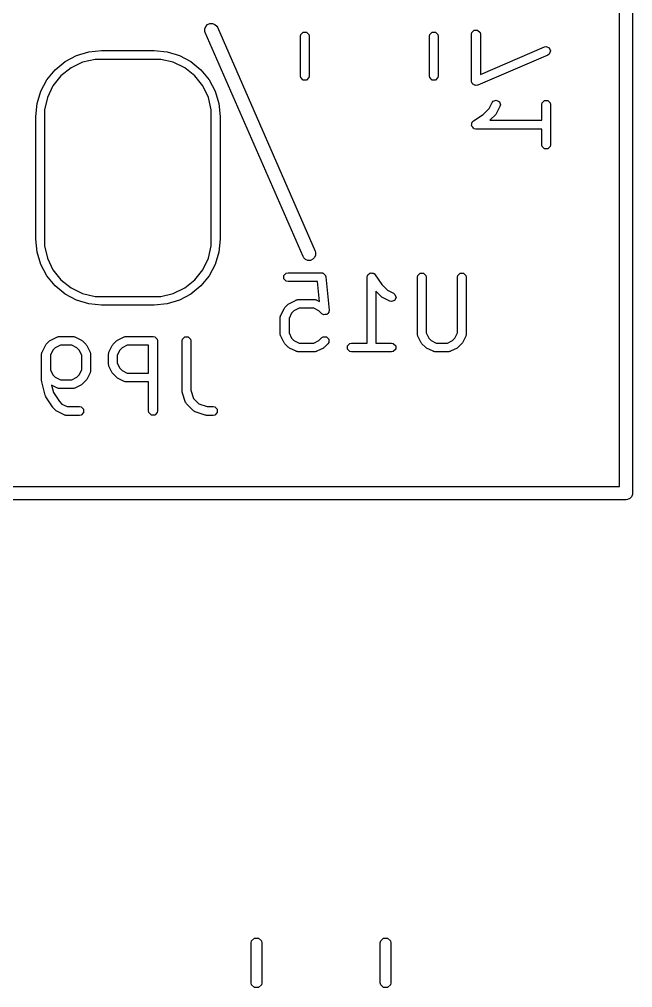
# Model space of a CAD drawing. Header units: inches. Extents: x 0.38 to 5.39, y 0.12 to 3.22.
# Drawn here: x 2.5098 to 2.7849, y 2.3147 to 2.7489 of the extents above; entities that cross this region are included whole.
import ezdxf

# ---------------------------------------------------------------- set-up
doc = ezdxf.new("R2010")
doc.units = ezdxf.units.IN
doc.header["$MEASUREMENT"] = 0
doc.layers.add('BLACK', color=250, linetype='CONTINUOUS')

msp = doc.modelspace()

# ---------------------------------------------------------------- linework, layer by layer
at = {"layer": 'BLACK', "linetype": 'CONTINUOUS'}
for p, q in [((2.78488, 3.03154), (2.78488, 2.53646)), ((2.77898, 2.53941), (2.77898, 3.02858)), ((2.593, 2.74465), (2.59342, 2.74573)), ((2.59302, 2.7435), (2.593, 2.74465)), ((2.59342, 2.74573), (2.59422, 2.74656)), ((2.59422, 2.74656), (2.59527, 2.74702)), ((2.59527, 2.74702), (2.59643, 2.74704)), ((2.59643, 2.74704), (2.5975, 2.74662)), ((2.5975, 2.74662), (2.59833, 2.74582)), ((2.59833, 2.74582), (2.59861, 2.74532)), ((2.59861, 2.74532), (2.64247, 2.64488)), ((2.71278, 2.74292), (2.71385, 2.74399)), ((2.71385, 2.74399), (2.71536, 2.74399)), ((2.71536, 2.74399), (2.71642, 2.74292)), ((2.5932, 2.74295), (2.59302, 2.7435)), ((2.63706, 2.64252), (2.5932, 2.74295)), ((2.63587, 2.74136), (2.63602, 2.74211)), ((2.63587, 2.72348), (2.63587, 2.74136)), ((2.63602, 2.74211), (2.63708, 2.74318)), ((2.63708, 2.74318), (2.63859, 2.74318)), ((2.63859, 2.74318), (2.63965, 2.74211)), ((2.63965, 2.74211), (2.6398, 2.74136)), ((2.6398, 2.74136), (2.6398, 2.72348)), ((2.69374, 2.74136), (2.69389, 2.74211)), ((2.69374, 2.72348), (2.69374, 2.74136)), ((2.69389, 2.74211), (2.69496, 2.74318)), ((2.69496, 2.74318), (2.69646, 2.74318)), ((2.69646, 2.74318), (2.69753, 2.74211)), ((2.69753, 2.74211), (2.69768, 2.74136)), ((2.69768, 2.74136), (2.69768, 2.72348)), ((2.71263, 2.74217), (2.71278, 2.74292)), ((2.71263, 2.72117), (2.71263, 2.74217)), ((2.71642, 2.74292), (2.71657, 2.74217)), ((2.71657, 2.74217), (2.71657, 2.72416)), ((2.71657, 2.72416), (2.74532, 2.73648)), ((2.74532, 2.73648), (2.74607, 2.73664)), ((2.74607, 2.73664), (2.74747, 2.73608)), ((2.74747, 2.73608), (2.74807, 2.7347)), ((2.53029, 2.72991), (2.53539, 2.73263)), ((2.53539, 2.73263), (2.54093, 2.73431)), ((2.54381, 2.73094), (2.53819, 2.72966)), ((2.54093, 2.73431), (2.54669, 2.73488)), ((2.54669, 2.73094), (2.54381, 2.73094)), ((2.54669, 2.73488), (2.57031, 2.73488)), ((2.57031, 2.73094), (2.54669, 2.73094)), ((2.57031, 2.73488), (2.57608, 2.73431)), ((2.5732, 2.73094), (2.57031, 2.73094)), ((2.57882, 2.72966), (2.5732, 2.73094)), ((2.57608, 2.73431), (2.58161, 2.73263)), ((2.58161, 2.73263), (2.58672, 2.72991)), ((2.74687, 2.73286), (2.71538, 2.71936)), ((2.74751, 2.7333), (2.74687, 2.73286)), ((2.74807, 2.7347), (2.74751, 2.7333)), ((2.52581, 2.72623), (2.53029, 2.72991)), ((2.53299, 2.72716), (2.52848, 2.72356)), ((2.53819, 2.72966), (2.53299, 2.72716)), ((2.58402, 2.72716), (2.57882, 2.72966)), ((2.58852, 2.72356), (2.58402, 2.72716)), ((2.58672, 2.72991), (2.59119, 2.72623)), ((2.52214, 2.72176), (2.52581, 2.72623)), ((2.52848, 2.72356), (2.52489, 2.71906)), ((2.59212, 2.71906), (2.58852, 2.72356)), ((2.59119, 2.72623), (2.59487, 2.72176)), ((2.63602, 2.72273), (2.63587, 2.72348)), ((2.63708, 2.72166), (2.63602, 2.72273)), ((2.63965, 2.72273), (2.63859, 2.72166)), ((2.6398, 2.72348), (2.63965, 2.72273)), ((2.69389, 2.72273), (2.69374, 2.72348)), ((2.69496, 2.72166), (2.69389, 2.72273)), ((2.69753, 2.72273), (2.69646, 2.72166)), ((2.69768, 2.72348), (2.69753, 2.72273)), ((2.51941, 2.71665), (2.52214, 2.72176)), ((2.52489, 2.71906), (2.52239, 2.71386)), ((2.59462, 2.71386), (2.59212, 2.71906)), ((2.59487, 2.72176), (2.59759, 2.71665)), ((2.63859, 2.72166), (2.63708, 2.72166)), ((2.69646, 2.72166), (2.69496, 2.72166)), ((2.71264, 2.72116), (2.71263, 2.72117)), ((2.71263, 2.72115), (2.71264, 2.72116)), ((2.71264, 2.72113), (2.71263, 2.72115)), ((2.71278, 2.72042), (2.71264, 2.72113)), ((2.71307, 2.72013), (2.71278, 2.72042)), ((2.71323, 2.71976), (2.71307, 2.72013)), ((2.71358, 2.71962), (2.71323, 2.71976)), ((2.71385, 2.71935), (2.71358, 2.71962)), ((2.71425, 2.71935), (2.71385, 2.71935)), ((2.71463, 2.7192), (2.71425, 2.71935)), ((2.71533, 2.71935), (2.71463, 2.7192)), ((2.71536, 2.71935), (2.71533, 2.71935)), ((2.71538, 2.71936), (2.71536, 2.71936)), ((2.71536, 2.71936), (2.71536, 2.71935)), ((2.51773, 2.71111), (2.51941, 2.71665)), ((2.52239, 2.71386), (2.5211, 2.70824)), ((2.59591, 2.70824), (2.59462, 2.71386)), ((2.59759, 2.71665), (2.59928, 2.71111)), ((2.51717, 2.70535), (2.51773, 2.71111)), ((2.59928, 2.71111), (2.59984, 2.70535)), ((2.72048, 2.70884), (2.72184, 2.71155)), ((2.72184, 2.71155), (2.72231, 2.71216)), ((2.72231, 2.71216), (2.72374, 2.71264)), ((2.72374, 2.71264), (2.72509, 2.71196)), ((2.72536, 2.70979), (2.72386, 2.70679)), ((2.72509, 2.71196), (2.72556, 2.71053)), ((2.72556, 2.71053), (2.72536, 2.70979)), ((2.74413, 2.71067), (2.74428, 2.71143)), ((2.74413, 2.70364), (2.74413, 2.71067)), ((2.74428, 2.71143), (2.74534, 2.71249)), ((2.74534, 2.71249), (2.74685, 2.71249)), ((2.74685, 2.71249), (2.74792, 2.71143)), ((2.74792, 2.71143), (2.74807, 2.71067)), ((2.74807, 2.71067), (2.74807, 2.69268)), ((2.51717, 2.65024), (2.51717, 2.70535)), ((2.5211, 2.70824), (2.5211, 2.70535)), ((2.5211, 2.70535), (2.5211, 2.65024)), ((2.59591, 2.70535), (2.59591, 2.70824)), ((2.59591, 2.65024), (2.59591, 2.70535)), ((2.59984, 2.70535), (2.59984, 2.65024)), ((2.71351, 2.70331), (2.71785, 2.7062)), ((2.71785, 2.7062), (2.72048, 2.70884)), ((2.72349, 2.70628), (2.72085, 2.70364)), ((2.72367, 2.70654), (2.72349, 2.70628)), ((2.72386, 2.70679), (2.72367, 2.70654)), ((2.71267, 2.70129), (2.71278, 2.70186)), ((2.71278, 2.70112), (2.71267, 2.70129)), ((2.71278, 2.70243), (2.71293, 2.70257)), ((2.71278, 2.70186), (2.71278, 2.70243)), ((2.71278, 2.70092), (2.71278, 2.70112)), ((2.71319, 2.70052), (2.71278, 2.70092)), ((2.71293, 2.70257), (2.71297, 2.70277)), ((2.71297, 2.70277), (2.71351, 2.70331)), ((2.71351, 2.70004), (2.71319, 2.70052)), ((2.72085, 2.70364), (2.74413, 2.70364)), ((2.71371, 2.7), (2.71351, 2.70004)), ((2.71385, 2.69986), (2.71371, 2.7)), ((2.7146, 2.69971), (2.71385, 2.69986)), ((2.74413, 2.69971), (2.7146, 2.69971)), ((2.74413, 2.69268), (2.74413, 2.69971)), ((2.74428, 2.69192), (2.74413, 2.69268)), ((2.74534, 2.69086), (2.74428, 2.69192)), ((2.74792, 2.69192), (2.74685, 2.69086)), ((2.74807, 2.69268), (2.74792, 2.69192)), ((2.74685, 2.69086), (2.74534, 2.69086)), ((2.51773, 2.64448), (2.51717, 2.65024)), ((2.5211, 2.65024), (2.5211, 2.64735)), ((2.59591, 2.64735), (2.59591, 2.65024)), ((2.59984, 2.65024), (2.59928, 2.64448)), ((2.51941, 2.63894), (2.51773, 2.64448)), ((2.5211, 2.64735), (2.52239, 2.64173)), ((2.59462, 2.64173), (2.59591, 2.64735)), ((2.59928, 2.64448), (2.59759, 2.63894)), ((2.64247, 2.64488), (2.64265, 2.64433)), ((2.64265, 2.64433), (2.64267, 2.64318)), ((2.52239, 2.64173), (2.52489, 2.63654)), ((2.59212, 2.63654), (2.59462, 2.64173)), ((2.63734, 2.64201), (2.63706, 2.64252)), ((2.63817, 2.64121), (2.63734, 2.64201)), ((2.63924, 2.64079), (2.63817, 2.64121)), ((2.64039, 2.64082), (2.63924, 2.64079)), ((2.64145, 2.64128), (2.64039, 2.64082)), ((2.64225, 2.64211), (2.64145, 2.64128)), ((2.64267, 2.64318), (2.64225, 2.64211)), ((2.52214, 2.63383), (2.51941, 2.63894)), ((2.52489, 2.63654), (2.52848, 2.63203)), ((2.58852, 2.63203), (2.59212, 2.63654)), ((2.59759, 2.63894), (2.59487, 2.63383)), ((2.52581, 2.62936), (2.52214, 2.63383)), ((2.52848, 2.63203), (2.53299, 2.62843)), ((2.58402, 2.62843), (2.58852, 2.63203)), ((2.59487, 2.63383), (2.59119, 2.62936)), ((2.62848, 2.63403), (2.62954, 2.63509)), ((2.62848, 2.63252), (2.62848, 2.63403)), ((2.62954, 2.63145), (2.62848, 2.63252)), ((2.62954, 2.63509), (2.6303, 2.63524)), ((2.6303, 2.6313), (2.62954, 2.63145)), ((2.6303, 2.63524), (2.64529, 2.63524)), ((2.64351, 2.6313), (2.6303, 2.6313)), ((2.6444, 2.62242), (2.64351, 2.6313)), ((2.64529, 2.63524), (2.64577, 2.63515)), ((2.64577, 2.63515), (2.64586, 2.63516)), ((2.64586, 2.63516), (2.64591, 2.63512)), ((2.64591, 2.63512), (2.64605, 2.63509)), ((2.64605, 2.63509), (2.64652, 2.63462)), ((2.64652, 2.63462), (2.64703, 2.6342)), ((2.64703, 2.6342), (2.64707, 2.63407)), ((2.64707, 2.63407), (2.64711, 2.63403)), ((2.64711, 2.63403), (2.64711, 2.63393)), ((2.64711, 2.63393), (2.64725, 2.63347)), ((2.64725, 2.63347), (2.64875, 2.61847)), ((2.66582, 2.63327), (2.66597, 2.63403)), ((2.66582, 2.60374), (2.66582, 2.63327)), ((2.66597, 2.63403), (2.66612, 2.63417)), ((2.66612, 2.63417), (2.66616, 2.63437)), ((2.66616, 2.63437), (2.66663, 2.63469)), ((2.66663, 2.63469), (2.66704, 2.63509)), ((2.66704, 2.63509), (2.66724, 2.63509)), ((2.66724, 2.63509), (2.66741, 2.6352)), ((2.66741, 2.6352), (2.66797, 2.63509)), ((2.66797, 2.63509), (2.66854, 2.63509)), ((2.66854, 2.63509), (2.66869, 2.63495)), ((2.66869, 2.63495), (2.66889, 2.63491)), ((2.66889, 2.63491), (2.66943, 2.63436)), ((2.66943, 2.63436), (2.67232, 2.63003)), ((2.68832, 2.63327), (2.68847, 2.63403)), ((2.68832, 2.60778), (2.68832, 2.63327)), ((2.68847, 2.63403), (2.68954, 2.63509)), ((2.68954, 2.63509), (2.69104, 2.63509)), ((2.69104, 2.63509), (2.69211, 2.63403)), ((2.69211, 2.63403), (2.69226, 2.63327)), ((2.69226, 2.63327), (2.69226, 2.60824)), ((2.70632, 2.63327), (2.70647, 2.63403)), ((2.70632, 2.60824), (2.70632, 2.63327)), ((2.70647, 2.63403), (2.70753, 2.63509)), ((2.70753, 2.63509), (2.70904, 2.63509)), ((2.70904, 2.63509), (2.71011, 2.63403)), ((2.71011, 2.63403), (2.71025, 2.63327)), ((2.71025, 2.63327), (2.71025, 2.60778)), ((2.53029, 2.62568), (2.52581, 2.62936)), ((2.53299, 2.62843), (2.53819, 2.62593)), ((2.57882, 2.62593), (2.58402, 2.62843)), ((2.59119, 2.62936), (2.58672, 2.62568)), ((2.6724, 2.62438), (2.66976, 2.62702)), ((2.66976, 2.62702), (2.66976, 2.60374)), ((2.67232, 2.63003), (2.67496, 2.62739)), ((2.67496, 2.62739), (2.67767, 2.62603)), ((2.53539, 2.62296), (2.53029, 2.62568)), ((2.54093, 2.62128), (2.53539, 2.62296)), ((2.53819, 2.62593), (2.54381, 2.62465)), ((2.54381, 2.62465), (2.54669, 2.62465)), ((2.54669, 2.62465), (2.57031, 2.62465)), ((2.57031, 2.62465), (2.5732, 2.62465)), ((2.5732, 2.62465), (2.57882, 2.62593)), ((2.58161, 2.62296), (2.57608, 2.62128)), ((2.58672, 2.62568), (2.58161, 2.62296)), ((2.63092, 2.62153), (2.63392, 2.62303)), ((2.63392, 2.62303), (2.63401, 2.62306)), ((2.63401, 2.62306), (2.63404, 2.62309)), ((2.63404, 2.62309), (2.63435, 2.62315)), ((2.63435, 2.62315), (2.63466, 2.62324)), ((2.63466, 2.62324), (2.6347, 2.62322)), ((2.6347, 2.62322), (2.6348, 2.62324)), ((2.6348, 2.62324), (2.64229, 2.62324)), ((2.64229, 2.62324), (2.64239, 2.62322)), ((2.64239, 2.62322), (2.64243, 2.62324)), ((2.64243, 2.62324), (2.64274, 2.62315)), ((2.64274, 2.62315), (2.64305, 2.62309)), ((2.64305, 2.62309), (2.64308, 2.62306)), ((2.64308, 2.62306), (2.64318, 2.62303)), ((2.64318, 2.62303), (2.6444, 2.62242)), ((2.67266, 2.62421), (2.6724, 2.62438)), ((2.67291, 2.62401), (2.67266, 2.62421)), ((2.67591, 2.62251), (2.67291, 2.62401)), ((2.67665, 2.62231), (2.67591, 2.62251)), ((2.67808, 2.62279), (2.67665, 2.62231)), ((2.67767, 2.62603), (2.67828, 2.62556)), ((2.67875, 2.62413), (2.67808, 2.62279)), ((2.67828, 2.62556), (2.67875, 2.62413)), ((2.54669, 2.62071), (2.54093, 2.62128)), ((2.57031, 2.62071), (2.54669, 2.62071)), ((2.57608, 2.62128), (2.57031, 2.62071)), ((2.62704, 2.61615), (2.62854, 2.61915)), ((2.62854, 2.61915), (2.62873, 2.6194)), ((2.62873, 2.6194), (2.6289, 2.61967)), ((2.6289, 2.61967), (2.6304, 2.62117)), ((2.6304, 2.62117), (2.63067, 2.62134)), ((2.63067, 2.62134), (2.63092, 2.62153)), ((2.63296, 2.61816), (2.63191, 2.61711)), ((2.63526, 2.6193), (2.63296, 2.61816)), ((2.64183, 2.6193), (2.63526, 2.6193)), ((2.64413, 2.61816), (2.64183, 2.6193)), ((2.6454, 2.61688), (2.64413, 2.61816)), ((2.64875, 2.61847), (2.64868, 2.61771)), ((2.62683, 2.61541), (2.62692, 2.61572)), ((2.62685, 2.61537), (2.62683, 2.61541)), ((2.62683, 2.61527), (2.62685, 2.61537)), ((2.62683, 2.60778), (2.62683, 2.61527)), ((2.62692, 2.61572), (2.62698, 2.61603)), ((2.62698, 2.61603), (2.62701, 2.61606)), ((2.62701, 2.61606), (2.62704, 2.61615)), ((2.63191, 2.61711), (2.63076, 2.61481)), ((2.63076, 2.61481), (2.63076, 2.60824)), ((2.64604, 2.61646), (2.6454, 2.61688)), ((2.64614, 2.61646), (2.64604, 2.61646)), ((2.64623, 2.61639), (2.64614, 2.61646)), ((2.64689, 2.61646), (2.64623, 2.61639)), ((2.64755, 2.61646), (2.64689, 2.61646)), ((2.64762, 2.61653), (2.64755, 2.61646)), ((2.64772, 2.61654), (2.64762, 2.61653)), ((2.64814, 2.61705), (2.64772, 2.61654)), ((2.64861, 2.61752), (2.64814, 2.61705)), ((2.64868, 2.61771), (2.64861, 2.61762)), ((2.64861, 2.61762), (2.64861, 2.61752)), ((2.52363, 2.60484), (2.52388, 2.60503)), ((2.52388, 2.60503), (2.52688, 2.60653)), ((2.52688, 2.60653), (2.52697, 2.60655)), ((2.52697, 2.60655), (2.527, 2.60659)), ((2.527, 2.60659), (2.52731, 2.60665)), ((2.52731, 2.60665), (2.52762, 2.60673)), ((2.52762, 2.60673), (2.52766, 2.60672)), ((2.52766, 2.60672), (2.52776, 2.60674)), ((2.52776, 2.60674), (2.53376, 2.60674)), ((2.53376, 2.60674), (2.53385, 2.60672)), ((2.53385, 2.60672), (2.5339, 2.60673)), ((2.5339, 2.60673), (2.5342, 2.60665)), ((2.5342, 2.60665), (2.53451, 2.60659)), ((2.53451, 2.60659), (2.53454, 2.60655)), ((2.53454, 2.60655), (2.53464, 2.60653)), ((2.53464, 2.60653), (2.53764, 2.60503)), ((2.53764, 2.60503), (2.53789, 2.60484)), ((2.55362, 2.60484), (2.55387, 2.60503)), ((2.55387, 2.60503), (2.55687, 2.60653)), ((2.55687, 2.60653), (2.55697, 2.60655)), ((2.55697, 2.60655), (2.557, 2.60659)), ((2.557, 2.60659), (2.55731, 2.60665)), ((2.55731, 2.60665), (2.55761, 2.60673)), ((2.55761, 2.60673), (2.55766, 2.60672)), ((2.55766, 2.60672), (2.55775, 2.60674)), ((2.55775, 2.60674), (2.56975, 2.60674)), ((2.56975, 2.60674), (2.57051, 2.60659)), ((2.57051, 2.60659), (2.57157, 2.60552)), ((2.57157, 2.60552), (2.57172, 2.60477)), ((2.58278, 2.60477), (2.58293, 2.60552)), ((2.58293, 2.60552), (2.584, 2.60659)), ((2.584, 2.60659), (2.5855, 2.60659)), ((2.5855, 2.60659), (2.58657, 2.60552)), ((2.58657, 2.60552), (2.58672, 2.60477)), ((2.62685, 2.60768), (2.62683, 2.60778)), ((2.62683, 2.60764), (2.62685, 2.60768)), ((2.62692, 2.60733), (2.62683, 2.60764)), ((2.62698, 2.60702), (2.62692, 2.60733)), ((2.62701, 2.60699), (2.62698, 2.60702)), ((2.62704, 2.60689), (2.62701, 2.60699)), ((2.62854, 2.6039), (2.62704, 2.60689)), ((2.63076, 2.60824), (2.63191, 2.60594)), ((2.63191, 2.60594), (2.63296, 2.60489)), ((2.64413, 2.60489), (2.6454, 2.60617)), ((2.6454, 2.60617), (2.64604, 2.60659)), ((2.64604, 2.60659), (2.64755, 2.60659)), ((2.64755, 2.60659), (2.64861, 2.60553)), ((2.64861, 2.60553), (2.64861, 2.60402)), ((2.68834, 2.60768), (2.68832, 2.60778)), ((2.68833, 2.60764), (2.68834, 2.60768)), ((2.68841, 2.60733), (2.68833, 2.60764)), ((2.68847, 2.60702), (2.68841, 2.60733)), ((2.6885, 2.60699), (2.68847, 2.60702)), ((2.68853, 2.60689), (2.6885, 2.60699)), ((2.69003, 2.6039), (2.68853, 2.60689)), ((2.69226, 2.60824), (2.69341, 2.60594)), ((2.69341, 2.60594), (2.69445, 2.60489)), ((2.70412, 2.60489), (2.70517, 2.60594)), ((2.70517, 2.60594), (2.70632, 2.60824)), ((2.71005, 2.60689), (2.70855, 2.6039)), ((2.71007, 2.60699), (2.71005, 2.60689)), ((2.71011, 2.60702), (2.71007, 2.60699)), ((2.71017, 2.60733), (2.71011, 2.60702)), ((2.71025, 2.60764), (2.71017, 2.60733)), ((2.71025, 2.60778), (2.71024, 2.60768)), ((2.71024, 2.60768), (2.71025, 2.60764)), ((2.52, 2.59965), (2.5215, 2.60265)), ((2.5215, 2.60265), (2.52169, 2.6029)), ((2.52169, 2.6029), (2.52187, 2.60316)), ((2.52187, 2.60316), (2.52337, 2.60466)), ((2.52337, 2.60466), (2.52363, 2.60484)), ((2.52592, 2.60165), (2.52488, 2.6006)), ((2.52822, 2.6028), (2.52592, 2.60165)), ((2.53329, 2.6028), (2.52822, 2.6028)), ((2.53559, 2.60165), (2.53329, 2.6028)), ((2.53664, 2.6006), (2.53559, 2.60165)), ((2.53789, 2.60484), (2.53815, 2.60466)), ((2.53815, 2.60466), (2.53965, 2.60316)), ((2.53965, 2.60316), (2.53982, 2.6029)), ((2.53982, 2.6029), (2.54002, 2.60265)), ((2.54002, 2.60265), (2.54152, 2.59965)), ((2.54999, 2.59965), (2.55149, 2.60265)), ((2.55149, 2.60265), (2.55169, 2.6029)), ((2.55169, 2.6029), (2.55186, 2.60316)), ((2.55186, 2.60316), (2.55336, 2.60466)), ((2.55336, 2.60466), (2.55362, 2.60484)), ((2.55592, 2.60165), (2.55487, 2.6006)), ((2.55822, 2.6028), (2.55592, 2.60165)), ((2.56778, 2.6028), (2.55822, 2.6028)), ((2.56778, 2.59024), (2.56778, 2.6028)), ((2.57172, 2.60477), (2.57172, 2.57327)), ((2.58278, 2.58227), (2.58278, 2.60477)), ((2.58672, 2.60477), (2.58672, 2.58259)), ((2.62873, 2.60365), (2.62854, 2.6039)), ((2.6289, 2.60338), (2.62873, 2.60365)), ((2.6304, 2.60188), (2.6289, 2.60338)), ((2.63067, 2.60171), (2.6304, 2.60188)), ((2.63092, 2.60151), (2.63067, 2.60171)), ((2.63392, 2.60002), (2.63092, 2.60151)), ((2.63296, 2.60489), (2.63526, 2.60374)), ((2.63526, 2.60374), (2.64183, 2.60374)), ((2.64183, 2.60374), (2.64413, 2.60489)), ((2.64617, 2.60151), (2.64318, 2.60002)), ((2.64642, 2.60171), (2.64617, 2.60151)), ((2.64669, 2.60188), (2.64642, 2.60171)), ((2.64819, 2.60338), (2.64669, 2.60188)), ((2.64861, 2.60402), (2.64819, 2.60338)), ((2.65697, 2.60253), (2.65804, 2.60359)), ((2.65697, 2.60102), (2.65697, 2.60253)), ((2.65804, 2.59996), (2.65697, 2.60102)), ((2.65804, 2.60359), (2.65879, 2.60374)), ((2.65879, 2.60374), (2.66582, 2.60374)), ((2.66976, 2.60374), (2.67679, 2.60374)), ((2.67679, 2.60374), (2.67754, 2.60359)), ((2.67754, 2.60359), (2.67861, 2.60253)), ((2.67861, 2.60102), (2.67754, 2.59996)), ((2.67861, 2.60253), (2.67861, 2.60102)), ((2.69022, 2.60365), (2.69003, 2.6039)), ((2.6904, 2.60338), (2.69022, 2.60365)), ((2.6919, 2.60188), (2.6904, 2.60338)), ((2.69216, 2.60171), (2.6919, 2.60188)), ((2.69241, 2.60151), (2.69216, 2.60171)), ((2.69541, 2.60002), (2.69241, 2.60151)), ((2.69445, 2.60489), (2.69675, 2.60374)), ((2.69675, 2.60374), (2.70182, 2.60374)), ((2.70182, 2.60374), (2.70412, 2.60489)), ((2.70617, 2.60151), (2.70317, 2.60002)), ((2.70642, 2.60171), (2.70617, 2.60151)), ((2.70668, 2.60188), (2.70642, 2.60171)), ((2.70818, 2.60338), (2.70668, 2.60188)), ((2.70835, 2.60365), (2.70818, 2.60338)), ((2.70855, 2.6039), (2.70835, 2.60365)), ((2.51979, 2.59891), (2.51988, 2.59921)), ((2.51981, 2.59887), (2.51979, 2.59891)), ((2.51979, 2.59877), (2.51981, 2.59887)), ((2.51979, 2.58677), (2.51979, 2.59877)), ((2.51988, 2.59921), (2.51994, 2.59952)), ((2.51994, 2.59952), (2.51997, 2.59955)), ((2.51997, 2.59955), (2.52, 2.59965)), ((2.52488, 2.6006), (2.52373, 2.5983)), ((2.52373, 2.5983), (2.52373, 2.59173)), ((2.53779, 2.5983), (2.53664, 2.6006)), ((2.53779, 2.59173), (2.53779, 2.5983)), ((2.54152, 2.59965), (2.54154, 2.59955)), ((2.54154, 2.59955), (2.54157, 2.59952)), ((2.54157, 2.59952), (2.54164, 2.59921)), ((2.54164, 2.59921), (2.54172, 2.59891)), ((2.54172, 2.59891), (2.54171, 2.59887)), ((2.54171, 2.59887), (2.54172, 2.59877)), ((2.54172, 2.59877), (2.54172, 2.59127)), ((2.54979, 2.59891), (2.54987, 2.59921)), ((2.54981, 2.59887), (2.54979, 2.59891)), ((2.54979, 2.59877), (2.54981, 2.59887)), ((2.54979, 2.59427), (2.54979, 2.59877)), ((2.54987, 2.59921), (2.54994, 2.59952)), ((2.54994, 2.59952), (2.54997, 2.59955)), ((2.54997, 2.59955), (2.54999, 2.59965)), ((2.55487, 2.6006), (2.55372, 2.5983)), ((2.55372, 2.5983), (2.55372, 2.59473)), ((2.63401, 2.59999), (2.63392, 2.60002)), ((2.63404, 2.59996), (2.63401, 2.59999)), ((2.63435, 2.5999), (2.63404, 2.59996)), ((2.63466, 2.59981), (2.63435, 2.5999)), ((2.6347, 2.59983), (2.63466, 2.59981)), ((2.6348, 2.59981), (2.6347, 2.59983)), ((2.64229, 2.59981), (2.6348, 2.59981)), ((2.64239, 2.59983), (2.64229, 2.59981)), ((2.64243, 2.59981), (2.64239, 2.59983)), ((2.64274, 2.5999), (2.64243, 2.59981)), ((2.64305, 2.59996), (2.64274, 2.5999)), ((2.64308, 2.59999), (2.64305, 2.59996)), ((2.64318, 2.60002), (2.64308, 2.59999)), ((2.65879, 2.59981), (2.65804, 2.59996)), ((2.67679, 2.59981), (2.65879, 2.59981)), ((2.67754, 2.59996), (2.67679, 2.59981)), ((2.6955, 2.59999), (2.69541, 2.60002)), ((2.69553, 2.59996), (2.6955, 2.59999)), ((2.69584, 2.5999), (2.69553, 2.59996)), ((2.69615, 2.59981), (2.69584, 2.5999)), ((2.69619, 2.59983), (2.69615, 2.59981)), ((2.69629, 2.59981), (2.69619, 2.59983)), ((2.70229, 2.59981), (2.69629, 2.59981)), ((2.70238, 2.59983), (2.70229, 2.59981)), ((2.70243, 2.59981), (2.70238, 2.59983)), ((2.70273, 2.5999), (2.70243, 2.59981)), ((2.70304, 2.59996), (2.70273, 2.5999)), ((2.70307, 2.59999), (2.70304, 2.59996)), ((2.70317, 2.60002), (2.70307, 2.59999)), ((2.54981, 2.59417), (2.54979, 2.59427)), ((2.54979, 2.59413), (2.54981, 2.59417)), ((2.54987, 2.59383), (2.54979, 2.59413)), ((2.54994, 2.59352), (2.54987, 2.59383)), ((2.54997, 2.59348), (2.54994, 2.59352)), ((2.54999, 2.59339), (2.54997, 2.59348)), ((2.55149, 2.59039), (2.54999, 2.59339)), ((2.55372, 2.59473), (2.55487, 2.59244)), ((2.55487, 2.59244), (2.55592, 2.59139)), ((2.52373, 2.59173), (2.52488, 2.58944)), ((2.52488, 2.58944), (2.52592, 2.58839)), ((2.52592, 2.58839), (2.52822, 2.58724)), ((2.53329, 2.58724), (2.53559, 2.58839)), ((2.53559, 2.58839), (2.53664, 2.58944)), ((2.53664, 2.58944), (2.53779, 2.59173)), ((2.54152, 2.59039), (2.54002, 2.58739)), ((2.54154, 2.59048), (2.54152, 2.59039)), ((2.54157, 2.59052), (2.54154, 2.59048)), ((2.54164, 2.59083), (2.54157, 2.59052)), ((2.54172, 2.59113), (2.54164, 2.59083)), ((2.54172, 2.59127), (2.54171, 2.59117)), ((2.54171, 2.59117), (2.54172, 2.59113)), ((2.55169, 2.59014), (2.55149, 2.59039)), ((2.55186, 2.58988), (2.55169, 2.59014)), ((2.55336, 2.58838), (2.55186, 2.58988)), ((2.55362, 2.5882), (2.55336, 2.58838)), ((2.55387, 2.58801), (2.55362, 2.5882)), ((2.55687, 2.58651), (2.55387, 2.58801)), ((2.55592, 2.59139), (2.55822, 2.59024)), ((2.55822, 2.59024), (2.56778, 2.59024)), ((2.51984, 2.58653), (2.51979, 2.58677)), ((2.51985, 2.58629), (2.51984, 2.58653)), ((2.52135, 2.58029), (2.51985, 2.58629)), ((2.52688, 2.58351), (2.52428, 2.58481)), ((2.52428, 2.58481), (2.52509, 2.58158)), ((2.52697, 2.58348), (2.52688, 2.58351)), ((2.527, 2.58345), (2.52697, 2.58348)), ((2.52731, 2.58339), (2.527, 2.58345)), ((2.52762, 2.58331), (2.52731, 2.58339)), ((2.52766, 2.58332), (2.52762, 2.58331)), ((2.52776, 2.5833), (2.52766, 2.58332)), ((2.53376, 2.5833), (2.52776, 2.5833)), ((2.52822, 2.58724), (2.53329, 2.58724)), ((2.53385, 2.58332), (2.53376, 2.5833)), ((2.5339, 2.58331), (2.53385, 2.58332)), ((2.5342, 2.58339), (2.5339, 2.58331)), ((2.53451, 2.58345), (2.5342, 2.58339)), ((2.53454, 2.58348), (2.53451, 2.58345)), ((2.53464, 2.58351), (2.53454, 2.58348)), ((2.53764, 2.58501), (2.53464, 2.58351)), ((2.53789, 2.5852), (2.53764, 2.58501)), ((2.53815, 2.58538), (2.53789, 2.5852)), ((2.53965, 2.58688), (2.53815, 2.58538)), ((2.53982, 2.58714), (2.53965, 2.58688)), ((2.54002, 2.58739), (2.53982, 2.58714)), ((2.55697, 2.58648), (2.55687, 2.58651)), ((2.557, 2.58645), (2.55697, 2.58648)), ((2.55731, 2.58639), (2.557, 2.58645)), ((2.55761, 2.58631), (2.55731, 2.58639)), ((2.55766, 2.58632), (2.55761, 2.58631)), ((2.55775, 2.5863), (2.55766, 2.58632)), ((2.56778, 2.5863), (2.55775, 2.5863)), ((2.56778, 2.57327), (2.56778, 2.5863)), ((2.52149, 2.57999), (2.52135, 2.58029)), ((2.52162, 2.57968), (2.52149, 2.57999)), ((2.52462, 2.57518), (2.52162, 2.57968)), ((2.52509, 2.58158), (2.52779, 2.57753)), ((2.58284, 2.58196), (2.58278, 2.58227)), ((2.58288, 2.58165), (2.58284, 2.58196)), ((2.58438, 2.57715), (2.58288, 2.58165)), ((2.58672, 2.58259), (2.58797, 2.57883)), ((2.52476, 2.57504), (2.52462, 2.57518)), ((2.52487, 2.57488), (2.52476, 2.57504)), ((2.52637, 2.57338), (2.52487, 2.57488)), ((2.52779, 2.57753), (2.52892, 2.57639)), ((2.52892, 2.57639), (2.53122, 2.57524)), ((2.53122, 2.57524), (2.53676, 2.57524)), ((2.53676, 2.57524), (2.53751, 2.57509)), ((2.53751, 2.57509), (2.53858, 2.57403)), ((2.58443, 2.57706), (2.58438, 2.57715)), ((2.58443, 2.57702), (2.58443, 2.57706)), ((2.58461, 2.57676), (2.58443, 2.57702)), ((2.58476, 2.57648), (2.58461, 2.57676)), ((2.5848, 2.57646), (2.58476, 2.57648)), ((2.58486, 2.57638), (2.5848, 2.57646)), ((2.58786, 2.57338), (2.58486, 2.57638)), ((2.58797, 2.57883), (2.59031, 2.57649)), ((2.59031, 2.57649), (2.59407, 2.57524)), ((2.59407, 2.57524), (2.59675, 2.57524)), ((2.59675, 2.57524), (2.5975, 2.57509)), ((2.5975, 2.57509), (2.59857, 2.57403)), ((2.52663, 2.5732), (2.52637, 2.57338)), ((2.52688, 2.57301), (2.52663, 2.5732)), ((2.52988, 2.57151), (2.52688, 2.57301)), ((2.52997, 2.57149), (2.52988, 2.57151)), ((2.53, 2.57145), (2.52997, 2.57149)), ((2.53031, 2.57139), (2.53, 2.57145)), ((2.53062, 2.57131), (2.53031, 2.57139)), ((2.53066, 2.57132), (2.53062, 2.57131)), ((2.53076, 2.5713), (2.53066, 2.57132)), ((2.53676, 2.5713), (2.53076, 2.5713)), ((2.53751, 2.57145), (2.53676, 2.5713)), ((2.53858, 2.57252), (2.53751, 2.57145)), ((2.53858, 2.57403), (2.53858, 2.57252)), ((2.56793, 2.57252), (2.56778, 2.57327)), ((2.569, 2.57145), (2.56793, 2.57252)), ((2.57051, 2.57145), (2.569, 2.57145)), ((2.57157, 2.57252), (2.57051, 2.57145)), ((2.57172, 2.57327), (2.57157, 2.57252)), ((2.58794, 2.57332), (2.58786, 2.57338)), ((2.58796, 2.57328), (2.58794, 2.57332)), ((2.58823, 2.57313), (2.58796, 2.57328)), ((2.5885, 2.57295), (2.58823, 2.57313)), ((2.58854, 2.57295), (2.5885, 2.57295)), ((2.58863, 2.5729), (2.58854, 2.57295)), ((2.59313, 2.5714), (2.58863, 2.5729)), ((2.59344, 2.57136), (2.59313, 2.5714)), ((2.59375, 2.5713), (2.59344, 2.57136)), ((2.59675, 2.5713), (2.59375, 2.5713)), ((2.5975, 2.57145), (2.59675, 2.5713)), ((2.59857, 2.57252), (2.5975, 2.57145)), ((2.59857, 2.57403), (2.59857, 2.57252)), ((2.28783, 2.53941), (2.77898, 2.53941)), ((2.78483, 2.53588), (2.78438, 2.53482)), ((2.78488, 2.53646), (2.78483, 2.53588)), ((2.78193, 2.5335), (2.28488, 2.5335)), ((2.78251, 2.53356), (2.78193, 2.5335)), ((2.78357, 2.534), (2.78251, 2.53356)), ((2.78438, 2.53482), (2.78357, 2.534)), ((2.614, 2.33567), (2.61528, 2.33695)), ((2.61528, 2.33695), (2.61709, 2.33695)), ((2.61709, 2.33695), (2.61836, 2.33567)), ((2.67187, 2.33567), (2.67315, 2.33695)), ((2.67315, 2.33695), (2.67496, 2.33695)), ((2.67496, 2.33695), (2.67624, 2.33567)), ((2.61382, 2.33477), (2.614, 2.33567)), ((2.61382, 2.31689), (2.61382, 2.33477)), ((2.61836, 2.33567), (2.61854, 2.33477)), ((2.61854, 2.33477), (2.61854, 2.31689)), ((2.67169, 2.33477), (2.67187, 2.33567)), ((2.67169, 2.31689), (2.67169, 2.33477)), ((2.67624, 2.33567), (2.67642, 2.33477)), ((2.67642, 2.33477), (2.67642, 2.31689)), ((2.614, 2.31598), (2.61382, 2.31689)), ((2.61528, 2.3147), (2.614, 2.31598)), ((2.61709, 2.3147), (2.61528, 2.3147)), ((2.61836, 2.31598), (2.61709, 2.3147)), ((2.61854, 2.31689), (2.61836, 2.31598)), ((2.67187, 2.31598), (2.67169, 2.31689)), ((2.67315, 2.3147), (2.67187, 2.31598)), ((2.67496, 2.3147), (2.67315, 2.3147)), ((2.67624, 2.31598), (2.67496, 2.3147)), ((2.67642, 2.31689), (2.67624, 2.31598))]:
    msp.add_line(p, q, dxfattribs=at)

doc.saveas('drawing.dxf')
